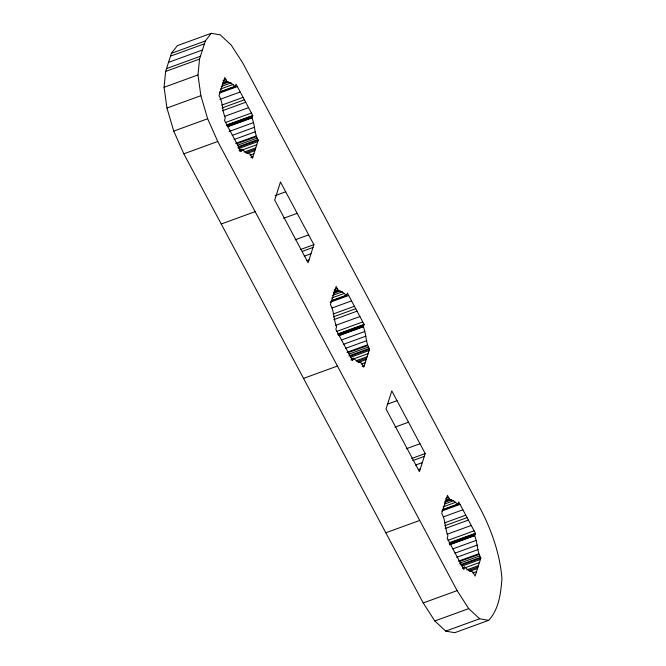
<?xml version="1.0" encoding="UTF-8"?>
<svg xmlns="http://www.w3.org/2000/svg" width="666" height="666" viewBox="0 0 666 666"><rect width="100%" height="100%" fill="white"/><g stroke="black" fill="none" stroke-linecap="round" stroke-linejoin="round"><path stroke-width="1" d="M164.061 87.288L165.634 71.428L171.412 53.322L177.347 45.646L211.255 33.3L220.271 34.882L231.177 45.03L242.79 63.029L482.159 512.162C492.524 533.025 500.099 555.377 501.939 578.712C500.807 593.206 498.959 609.265 488.653 620.354L454.745 632.7L445.729 631.118L434.823 620.97L423.21 602.955L183.841 153.829L173.743 131.102L166.958 108.042L164.061 87.288L197.969 74.933L199.542 59.083L205.319 40.976L211.255 33.3M219.772 92.224L235.273 86.58L236.047 84.157L252.747 115.493L251.973 117.915C255.078 125.1 254.179 133.5 258.208 140.21L252.431 158.308L250.191 154.121L246.345 152.88L241.966 149.276L239.061 150.333M241.966 149.276L241.192 151.698L224.492 120.363L225.266 117.94C222.161 110.756 223.06 102.348 219.022 95.638L224.8 77.531L227.039 81.735L230.894 82.967L235.273 86.58M313.877 244.663L308.1 262.762L274.692 200.091L280.469 181.984L313.877 244.663L300.308 249.6M331.11 301.124L346.603 295.479L347.386 293.048L364.086 324.384L363.311 326.815C366.408 333.999 365.509 342.407 369.547 349.117L363.769 367.224L361.53 363.02L357.675 361.78L353.296 358.175L351.365 358.882M353.296 358.175L352.53 360.597L335.822 329.262L336.596 326.84C333.5 319.655 334.399 311.255 330.369 304.553L336.147 286.447L338.378 290.634L342.232 291.866L346.603 295.479M425.208 453.563L419.43 471.661L386.03 408.991L391.808 390.892L425.208 453.563L411.646 458.499M442.44 510.014L457.942 504.37L458.716 501.948L475.416 533.283L474.642 535.705C477.747 542.898 476.848 551.306 480.877 558.016L475.099 576.115L472.86 571.919L469.014 570.679L464.635 567.066L462.695 567.773M464.635 567.066L463.861 569.488L447.161 538.153L447.935 535.73C444.838 528.554 445.729 520.154 441.7 513.444L447.477 495.346L449.708 499.533L453.571 500.774L457.942 504.37M171.412 53.322L205.319 40.976M170.504 56.152L204.412 43.806M168.523 62.371L202.431 50.025M166.533 68.598L200.441 56.252M165.634 71.428L199.542 59.083M223.018 80.694L225.924 79.637M222.819 82.492L226.69 81.077M223.168 83.15L227.039 81.735M222.111 84.515L228.888 82.043M221.204 86.497L230.894 82.967M166.958 108.042L200.866 95.696L197.969 74.933M220.438 89.069L233.033 84.482M219.897 91.85L235.398 86.205M219.913 92.949L237.354 86.597M219.88 99.392L240.218 91.983M221.778 105.128L243.09 97.369M222.111 107.925L244.397 99.817M222.452 110.731L245.696 102.264M173.743 131.102L207.65 118.748L217.749 141.483L457.117 590.609L468.731 608.624L479.637 618.764L488.653 620.354M224.35 116.475L248.568 107.651M225.283 122.569L251.44 113.037M226.59 125.017L252.747 115.493M226.473 125.391L252.63 115.867M227.173 125.874L252.364 116.7M227.872 126.357L252.098 117.541M227.755 126.74L251.973 117.915M229.154 131.468L253.371 122.644M232.234 135.398L254.512 127.281M183.841 153.829L217.749 141.483M234.074 139.519L255.386 131.76M235.631 143.423L255.969 136.014M236.946 143.731L256.318 136.672M237.712 145.171L257.093 138.112M238.478 146.612L257.859 139.552M237.862 147.619L258.208 140.21M238.378 148.676L257.75 141.617M239.91 150.358L241.841 149.659M242.233 150.025L256.76 144.73M239.643 151.19L241.583 150.491M244.147 152.073L255.769 147.844M245.629 152.78L255.319 149.251M247.119 153.488L254.87 150.666M250 155.195L253.871 153.779M250.94 157.601L252.88 156.893M275.033 195.662L285.689 191.783M221.245 224.009L255.153 211.655M283.608 218.265L297.178 213.328M295.096 239.81L308.658 234.865M302.314 251.373L312.97 247.486M304.204 256.185L310.989 253.713M307.059 260.639L308.999 259.94M334.357 289.602L337.262 288.545M334.157 291.392L338.028 289.985M333.533 292.399L338.378 290.634M333.441 293.415L340.226 290.942M332.542 295.396L342.232 291.866M331.776 297.977L344.372 293.39M332.192 300.391L346.728 295.096M330.278 302.206L348.684 295.496M332.184 307.942L351.556 300.89M333.117 314.036L354.429 306.277M333.45 316.841L355.736 308.724M333.791 319.638L357.043 311.172M335.689 325.374L359.906 316.558M336.621 331.468L362.779 321.936M337.928 333.907L364.086 324.384M337.804 334.29L363.961 324.767M338.503 334.773L363.694 325.599M338.236 335.606L363.428 326.432M339.086 335.631L363.311 326.815M341.45 340.01L364.702 331.543M343.564 344.289L365.842 336.18M345.404 348.418L366.716 340.659M346.961 352.322L367.307 344.913M348.276 352.622L367.657 345.571M349.051 354.071L368.423 347.011M348.851 355.869L369.197 348.46M350.174 356.177L369.547 349.117M350.691 357.234L369.097 350.532M351.24 359.257L353.18 358.549M353.571 358.932L368.107 353.638M350.974 360.09L352.913 359.382M303.53 378.396L337.437 366.042M356.452 360.631L367.108 356.751M356.968 361.696L366.658 358.166M358.458 362.404L366.208 359.582M361.338 364.102L365.218 362.695M362.279 366.508L364.219 365.809M387.337 404.212L397.028 400.682M394.946 427.164L408.508 422.227M406.426 448.709L419.988 443.764M412.679 460.622L424.309 456.385M415.542 465.084L422.319 462.612M418.398 469.538L420.338 468.839M445.687 498.493L448.593 497.435M445.487 500.291L449.359 498.876M444.871 501.298L449.708 499.533M444.78 502.322L451.565 499.85M444.846 503.946L453.571 500.774M443.106 506.868L455.702 502.289M442.557 509.64L458.058 503.995M441.616 511.097L460.023 504.395M385.814 532.783L419.722 520.437M443.514 516.841L462.895 509.781M444.447 522.935L465.767 515.176M444.788 525.732L467.066 517.624M445.121 528.538L468.373 520.071M447.019 534.274L471.245 525.449M447.952 540.359L474.109 530.835M449.259 542.807L475.416 533.283M449.134 543.19L475.291 533.657M449.841 543.664L475.025 534.498M449.575 544.505L474.758 535.331M449.45 544.88L474.642 535.705M452.788 548.909L476.04 540.442M454.903 553.196L477.181 545.079M456.743 557.317L478.055 549.558M458.3 561.222L478.638 553.812M459.615 561.521L478.987 554.47M459.415 563.319L479.761 555.91M460.181 564.768L480.527 557.359M461.505 565.068L480.877 558.016M462.021 566.133L480.427 559.423M462.57 568.156L464.51 567.449M464.901 567.832L479.437 562.537M466.816 569.88L478.446 565.65M468.306 570.587L477.988 567.057M469.788 571.295L477.539 568.473M472.669 573.001L476.548 571.586M423.21 602.955L457.117 590.609M434.823 620.97L468.731 608.624M445.729 631.118L479.637 618.764M200.866 95.696L207.65 118.748"/></g></svg>
